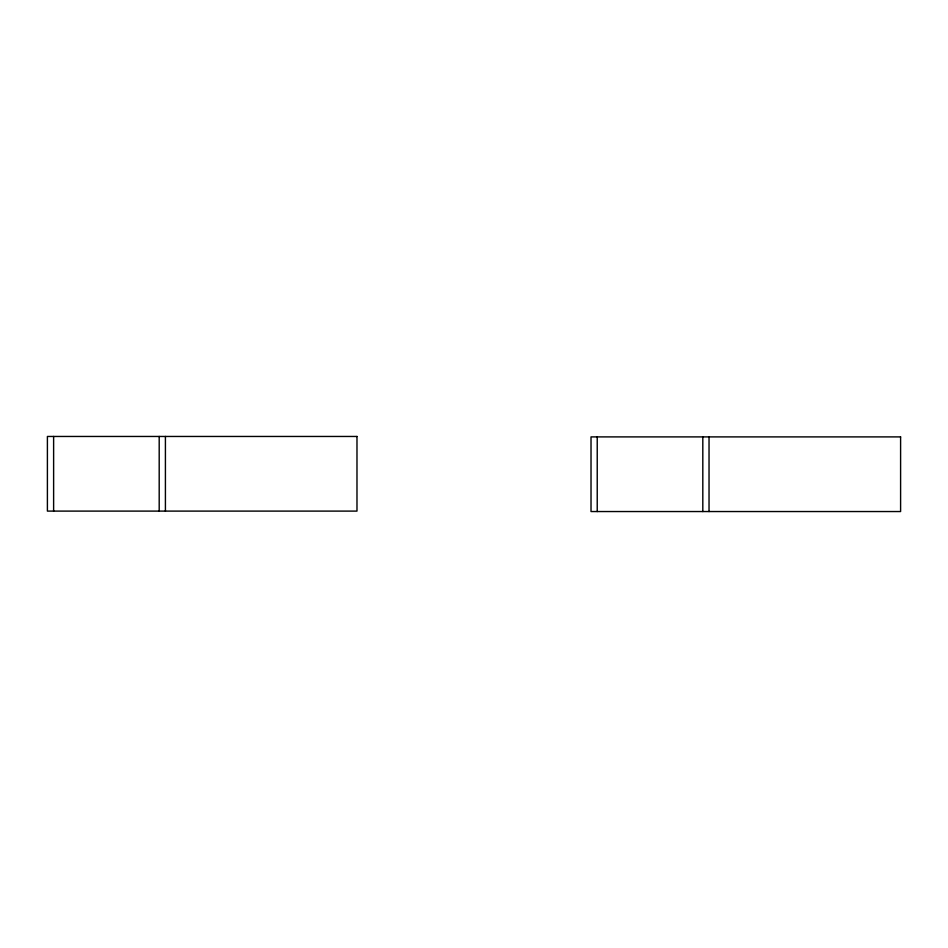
<?xml version="1.0" encoding="UTF-8"?>
<svg xmlns="http://www.w3.org/2000/svg" width="948" height="948" viewBox="0 0 948 948"><rect width="100%" height="100%" fill="white"/><g stroke="black" fill="none" stroke-linecap="round" stroke-linejoin="round"><path stroke-width="1.42" d="M709.033 436.898L709.033 511.541M702.812 436.898L702.812 511.541M597.228 436.898L597.228 511.541M165.414 436.459L165.414 511.102M159.193 436.459L159.193 511.102M53.621 436.459L53.621 511.102M356.981 436.459L47.4 436.459L47.4 511.102L356.981 511.102L356.981 436.459M900.6 436.898L591.019 436.898L591.019 511.541L900.6 511.541L900.6 436.898"/></g></svg>
